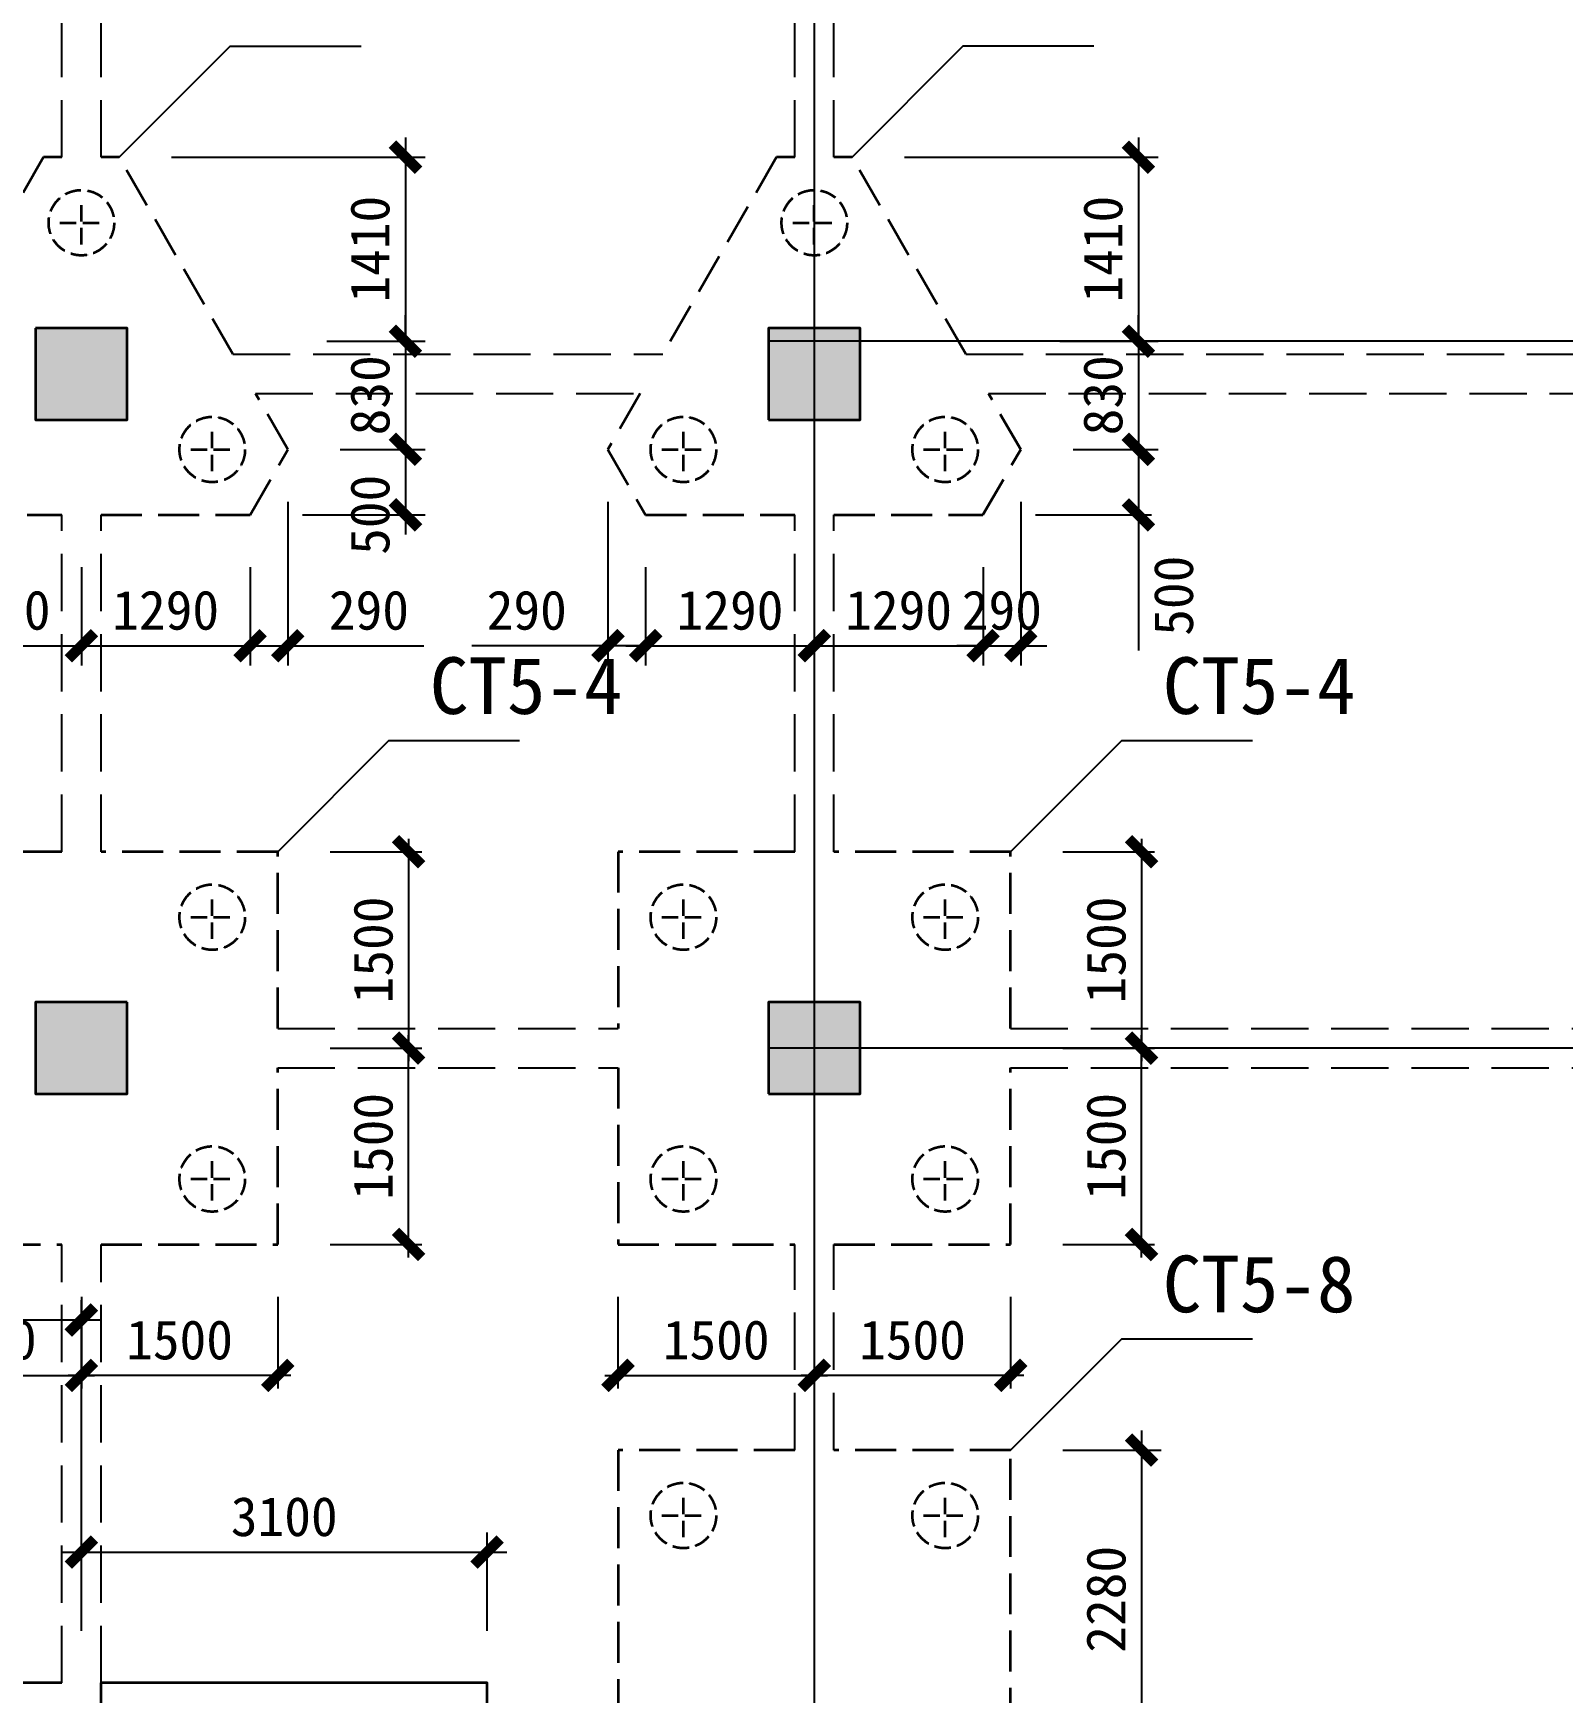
# Model space of a CAD drawing. Header units: millimetres. Extents: x -8252 to 341964, y -299084 to 206355.
# Drawn here: x 185065 to 196752, y 32291 to 44969 of the extents above; entities that cross this region are included whole.
import ezdxf

# ---------------------------------------------------------------- set-up
doc = ezdxf.new("R2010")
doc.units = ezdxf.units.MM
doc.header["$LTSCALE"] = 500
doc.header["$PDMODE"] = 2
doc.header["$PDSIZE"] = 200
doc.linetypes.add('DASH', pattern=[0.35, 0.25, -0.1])
doc.linetypes.add('DASHDOT', pattern=[25.4, 12.7, -6.35, 0, -6.35])
for name, color, linetype in [('dim____', 70, 'Continuous'), ('DOTE', 20, 'DASHDOT'), ('txt', 7, 'Continuous')]:
    doc.layers.add(name, color=color, linetype=linetype)
for name, color, linetype, lineweight in [('fb', 7, 'Continuous', 35), ('kz', 50, 'Continuous', 25), ('s117', 4, 'Continuous', 25), ('s121', 2, 'Continuous', 35), ('zkz', 200, 'Continuous', 35)]:
    doc.layers.add(name, color=color, linetype=linetype, lineweight=lineweight)
doc.styles.add('宋体', font='')
doc.styles.get('宋体').set_extended_font_data('宋体')
doc.dimstyles.new('ISO-25', dxfattribs={"dimtxt": 2.5, "dimasz": 2.5, "dimexe": 1.25, "dimexo": 0.625, "dimtad": 1, "dimtxsty": 'Standard', "dimcen": 2.5, "dimadec": 0, "dimazin": 0, "dimtfac": 1, "dimtmove": 0, "dimatfit": 3, "dimfxl": 1, "dimarcsym": 0})

# ---------------------------------------------------------------- blocks, each defined once
blk = doc.blocks.new('_ArchTick')
at = {"color": 0, "linetype": 'ByBlock', "const_width": 0.4}
blk.add_lwpolyline([(-0.5, -0.5), (0.5, 0.5)], dxfattribs=at)
blk = doc.blocks.new('*D156')
at = {"layer": 'Defpoints', "color": 0, "transparency": 16777216}
for p in [(186933, 37216), (187933, 37216), (186933, 35716)]:
    blk.add_point(p, dxfattribs=at)
at = {"layer": 'dim____', "color": 0, "lineweight": -2, "transparency": 16777216}
for p, q in [((187933, 35616), (187933, 37316)), ((187333, 37216), (188033, 37216)), ((187333, 35716), (188033, 35716))]:
    blk.add_line(p, q, dxfattribs=at)
at = {"layer": 'dim____', "color": 0, "lineweight": -2, "transparency": 16777216, "xscale": 200, "yscale": 200, "zscale": 200}
for p, rotation in [((187933, 37216), 90), ((187933, 35716), 270)]:
    blk.add_blockref('_ArchTick', p, dxfattribs=dict(at, rotation=rotation))
at = {"layer": 'dim____', "color": 7, "transparency": 16777216, "insert": (187663, 36466), "char_height": 300, "attachment_point": 5, "rotation": 90, "style": '宋体'}
blk.add_mtext('1500', dxfattribs=at)
blk = doc.blocks.new('*D157')
at = {"layer": 'Defpoints', "color": 0, "transparency": 16777216}
for p in [(186933, 38716), (186933, 37216), (187933, 37216)]:
    blk.add_point(p, dxfattribs=at)
at = {"layer": 'dim____', "color": 0, "lineweight": -2, "transparency": 16777216}
for p, q in [((187933, 38816), (187933, 37116)), ((187333, 38716), (188033, 38716)), ((187333, 37216), (188033, 37216))]:
    blk.add_line(p, q, dxfattribs=at)
at = {"layer": 'dim____', "color": 0, "lineweight": -2, "transparency": 16777216, "xscale": 200, "yscale": 200, "zscale": 200}
for p, rotation in [((187933, 38716), 90), ((187933, 37216), 270)]:
    blk.add_blockref('_ArchTick', p, dxfattribs=dict(at, rotation=rotation))
at = {"layer": 'dim____', "color": 7, "transparency": 16777216, "insert": (187663, 37966), "char_height": 300, "attachment_point": 5, "rotation": 90, "style": '宋体'}
blk.add_mtext('1500', dxfattribs=at)
blk = doc.blocks.new('*D158')
at = {"layer": 'Defpoints', "color": 0, "transparency": 16777216}
for p in [(183933, 35716), (185433, 35716), (185433, 34716)]:
    blk.add_point(p, dxfattribs=at)
at = {"layer": 'dim____', "color": 0, "lineweight": -2, "transparency": 16777216}
for p, q in [((183933, 35316), (183933, 34616)), ((185433, 35316), (185433, 34616)), ((183833, 34716), (185533, 34716))]:
    blk.add_line(p, q, dxfattribs=at)
at = {"layer": 'dim____', "color": 0, "lineweight": -2, "transparency": 16777216, "xscale": 200, "yscale": 200, "zscale": 200, "rotation": 180}
blk.add_blockref('_ArchTick', (183933, 34716), dxfattribs=at)
at = {"layer": 'dim____', "color": 0, "lineweight": -2, "transparency": 16777216, "xscale": 200, "yscale": 200, "zscale": 200}
blk.add_blockref('_ArchTick', (185433, 34716), dxfattribs=at)
at = {"layer": 'dim____', "color": 7, "transparency": 16777216, "insert": (184683, 34986), "char_height": 300, "attachment_point": 5, "style": '宋体'}
blk.add_mtext('1500', dxfattribs=at)
blk = doc.blocks.new('*D159')
at = {"layer": 'Defpoints', "color": 0, "transparency": 16777216}
for p in [(185433, 35716), (186933, 35716), (185433, 34716)]:
    blk.add_point(p, dxfattribs=at)
at = {"layer": 'dim____', "color": 0, "lineweight": -2, "transparency": 16777216}
for p, q in [((185433, 35316), (185433, 34616)), ((186933, 35316), (186933, 34616)), ((187033, 34716), (185333, 34716))]:
    blk.add_line(p, q, dxfattribs=at)
at = {"layer": 'dim____', "color": 0, "lineweight": -2, "transparency": 16777216, "xscale": 200, "yscale": 200, "zscale": 200, "rotation": 180}
blk.add_blockref('_ArchTick', (185433, 34716), dxfattribs=at)
at = {"layer": 'dim____', "color": 0, "lineweight": -2, "transparency": 16777216, "xscale": 200, "yscale": 200, "zscale": 200}
blk.add_blockref('_ArchTick', (186933, 34716), dxfattribs=at)
at = {"layer": 'dim____', "color": 7, "transparency": 16777216, "insert": (186183, 34986), "char_height": 300, "attachment_point": 5, "style": '宋体'}
blk.add_mtext('1500', dxfattribs=at)
blk = doc.blocks.new('*D168')
at = {"layer": 'Defpoints', "color": 0, "transparency": 16777216}
for p in [(192533, 37216), (193533, 37216), (192533, 35716)]:
    blk.add_point(p, dxfattribs=at)
at = {"layer": 'dim____', "color": 0, "lineweight": -2, "transparency": 16777216}
for p, q in [((193533, 35616), (193533, 37316)), ((192933, 37216), (193633, 37216)), ((192933, 35716), (193633, 35716))]:
    blk.add_line(p, q, dxfattribs=at)
at = {"layer": 'dim____', "color": 0, "lineweight": -2, "transparency": 16777216, "xscale": 200, "yscale": 200, "zscale": 200}
for p, rotation in [((193533, 37216), 90), ((193533, 35716), 270)]:
    blk.add_blockref('_ArchTick', p, dxfattribs=dict(at, rotation=rotation))
at = {"layer": 'dim____', "color": 7, "transparency": 16777216, "insert": (193263, 36466), "char_height": 300, "attachment_point": 5, "rotation": 90, "style": '宋体'}
blk.add_mtext('1500', dxfattribs=at)
blk = doc.blocks.new('*D169')
at = {"layer": 'Defpoints', "color": 0, "transparency": 16777216}
for p in [(192533, 38716), (192533, 37216), (193533, 37216)]:
    blk.add_point(p, dxfattribs=at)
at = {"layer": 'dim____', "color": 0, "lineweight": -2, "transparency": 16777216}
for p, q in [((193533, 38816), (193533, 37116)), ((192933, 38716), (193633, 38716)), ((192933, 37216), (193633, 37216))]:
    blk.add_line(p, q, dxfattribs=at)
at = {"layer": 'dim____', "color": 0, "lineweight": -2, "transparency": 16777216, "xscale": 200, "yscale": 200, "zscale": 200}
for p, rotation in [((193533, 38716), 90), ((193533, 37216), 270)]:
    blk.add_blockref('_ArchTick', p, dxfattribs=dict(at, rotation=rotation))
at = {"layer": 'dim____', "color": 7, "transparency": 16777216, "insert": (193263, 37966), "char_height": 300, "attachment_point": 5, "rotation": 90, "style": '宋体'}
blk.add_mtext('1500', dxfattribs=at)
blk = doc.blocks.new('*D170')
at = {"layer": 'Defpoints', "color": 0, "transparency": 16777216}
for p in [(189533, 35716), (191033, 35716), (191033, 34716)]:
    blk.add_point(p, dxfattribs=at)
at = {"layer": 'dim____', "color": 0, "lineweight": -2, "transparency": 16777216}
for p, q in [((189533, 35316), (189533, 34616)), ((191033, 35316), (191033, 34616)), ((189433, 34716), (191133, 34716))]:
    blk.add_line(p, q, dxfattribs=at)
at = {"layer": 'dim____', "color": 0, "lineweight": -2, "transparency": 16777216, "xscale": 200, "yscale": 200, "zscale": 200, "rotation": 180}
blk.add_blockref('_ArchTick', (189533, 34716), dxfattribs=at)
at = {"layer": 'dim____', "color": 0, "lineweight": -2, "transparency": 16777216, "xscale": 200, "yscale": 200, "zscale": 200}
blk.add_blockref('_ArchTick', (191033, 34716), dxfattribs=at)
at = {"layer": 'dim____', "color": 7, "transparency": 16777216, "insert": (190283, 34986), "char_height": 300, "attachment_point": 5, "style": '宋体'}
blk.add_mtext('1500', dxfattribs=at)
blk = doc.blocks.new('*D171')
at = {"layer": 'Defpoints', "color": 0, "transparency": 16777216}
for p in [(191033, 35716), (192533, 35716), (191033, 34716)]:
    blk.add_point(p, dxfattribs=at)
at = {"layer": 'dim____', "color": 0, "lineweight": -2, "transparency": 16777216}
for p, q in [((191033, 35316), (191033, 34616)), ((192533, 35316), (192533, 34616)), ((192633, 34716), (190933, 34716))]:
    blk.add_line(p, q, dxfattribs=at)
at = {"layer": 'dim____', "color": 0, "lineweight": -2, "transparency": 16777216, "xscale": 200, "yscale": 200, "zscale": 200, "rotation": 180}
blk.add_blockref('_ArchTick', (191033, 34716), dxfattribs=at)
at = {"layer": 'dim____', "color": 0, "lineweight": -2, "transparency": 16777216, "xscale": 200, "yscale": 200, "zscale": 200}
blk.add_blockref('_ArchTick', (192533, 34716), dxfattribs=at)
at = {"layer": 'dim____', "color": 7, "transparency": 16777216, "insert": (191783, 34986), "char_height": 300, "attachment_point": 5, "style": '宋体'}
blk.add_mtext('1500', dxfattribs=at)
blk = doc.blocks.new('*D427')
at = {"layer": 'Defpoints', "color": 0, "transparency": 16777216}
for p in [(189456, 41790), (189744, 41290), (189744, 40290)]:
    blk.add_point(p, dxfattribs=at)
at = {"layer": 'dim____', "color": 0, "lineweight": -2, "transparency": 16777216}
for p, q in [((189456, 41390), (189456, 40140)), ((189744, 40890), (189744, 40140)), ((189456, 40290), (188416, 40290)), ((189744, 40290), (189306, 40290))]:
    blk.add_line(p, q, dxfattribs=at)
at = {"layer": 'dim____', "color": 0, "lineweight": -2, "transparency": 16777216, "xscale": 200, "yscale": 200, "zscale": 200, "rotation": 180}
blk.add_blockref('_ArchTick', (189456, 40290), dxfattribs=at)
at = {"layer": 'dim____', "color": 0, "lineweight": -2, "transparency": 16777216, "xscale": 200, "yscale": 200, "zscale": 200}
blk.add_blockref('_ArchTick', (189744, 40290), dxfattribs=at)
at = {"layer": 'dim____', "color": 7, "transparency": 16777216, "insert": (188836, 40560), "char_height": 300, "attachment_point": 5, "style": '宋体'}
blk.add_mtext('290', dxfattribs=at)
blk = doc.blocks.new('*D428')
at = {"layer": 'Defpoints', "color": 0, "transparency": 16777216}
for p in [(189744, 41290), (191033, 41290), (191033, 40290)]:
    blk.add_point(p, dxfattribs=at)
at = {"layer": 'dim____', "color": 0, "lineweight": -2, "transparency": 16777216}
for p, q in [((189744, 40890), (189744, 40140)), ((191033, 40890), (191033, 40140)), ((189594, 40290), (191183, 40290))]:
    blk.add_line(p, q, dxfattribs=at)
at = {"layer": 'dim____', "color": 0, "lineweight": -2, "transparency": 16777216, "xscale": 200, "yscale": 200, "zscale": 200, "rotation": 180}
blk.add_blockref('_ArchTick', (189744, 40290), dxfattribs=at)
at = {"layer": 'dim____', "color": 0, "lineweight": -2, "transparency": 16777216, "xscale": 200, "yscale": 200, "zscale": 200}
blk.add_blockref('_ArchTick', (191033, 40290), dxfattribs=at)
at = {"layer": 'dim____', "color": 7, "transparency": 16777216, "insert": (190389, 40560), "char_height": 300, "attachment_point": 5, "style": '宋体'}
blk.add_mtext('1290', dxfattribs=at)
blk = doc.blocks.new('*D429')
at = {"layer": 'Defpoints', "color": 0, "transparency": 16777216}
for p in [(191033, 41290), (192322, 41290), (192322, 40290)]:
    blk.add_point(p, dxfattribs=at)
at = {"layer": 'dim____', "color": 0, "lineweight": -2, "transparency": 16777216}
for p, q in [((191033, 40890), (191033, 40140)), ((192322, 40890), (192322, 40140)), ((190883, 40290), (192472, 40290))]:
    blk.add_line(p, q, dxfattribs=at)
at = {"layer": 'dim____', "color": 0, "lineweight": -2, "transparency": 16777216, "xscale": 200, "yscale": 200, "zscale": 200, "rotation": 180}
blk.add_blockref('_ArchTick', (191033, 40290), dxfattribs=at)
at = {"layer": 'dim____', "color": 0, "lineweight": -2, "transparency": 16777216, "xscale": 200, "yscale": 200, "zscale": 200}
blk.add_blockref('_ArchTick', (192322, 40290), dxfattribs=at)
at = {"layer": 'dim____', "color": 7, "transparency": 16777216, "insert": (191677, 40560), "char_height": 300, "attachment_point": 5, "style": '宋体'}
blk.add_mtext('1290', dxfattribs=at)
blk = doc.blocks.new('*D430')
at = {"layer": 'Defpoints', "color": 0, "transparency": 16777216}
for p in [(192610, 41790), (192322, 41290), (192610, 40290)]:
    blk.add_point(p, dxfattribs=at)
at = {"layer": 'dim____', "color": 0, "lineweight": -2, "transparency": 16777216}
for p, q in [((192610, 41390), (192610, 40140)), ((192322, 40890), (192322, 40140)), ((192322, 40290), (192122, 40290)), ((192322, 40290), (192610, 40290)), ((192610, 40290), (192810, 40290))]:
    blk.add_line(p, q, dxfattribs=at)
at = {"layer": 'dim____', "color": 0, "lineweight": -2, "transparency": 16777216, "xscale": 200, "yscale": 200, "zscale": 200}
blk.add_blockref('_ArchTick', (192322, 40290), dxfattribs=at)
at = {"layer": 'dim____', "color": 0, "lineweight": -2, "transparency": 16777216, "xscale": 200, "yscale": 200, "zscale": 200, "rotation": 180}
blk.add_blockref('_ArchTick', (192610, 40290), dxfattribs=at)
at = {"layer": 'dim____', "color": 7, "transparency": 16777216, "insert": (192466, 40560), "char_height": 300, "attachment_point": 5, "style": '宋体'}
blk.add_mtext('290', dxfattribs=at)
blk = doc.blocks.new('*D431')
at = {"layer": 'Defpoints', "color": 0, "transparency": 16777216}
for p in [(191322, 44022), (192509, 42616), (193509, 42616)]:
    blk.add_point(p, dxfattribs=at)
at = {"layer": 'dim____', "color": 0, "lineweight": -2, "transparency": 16777216}
for p, q in [((193509, 44172), (193509, 42466)), ((191722, 44022), (193659, 44022)), ((192909, 42616), (193659, 42616))]:
    blk.add_line(p, q, dxfattribs=at)
at = {"layer": 'dim____', "color": 0, "lineweight": -2, "transparency": 16777216, "xscale": 200, "yscale": 200, "zscale": 200}
for p, rotation in [((193509, 44022), 90), ((193509, 42616), 270)]:
    blk.add_blockref('_ArchTick', p, dxfattribs=dict(at, rotation=rotation))
at = {"layer": 'dim____', "color": 7, "transparency": 16777216, "insert": (193239, 43319), "char_height": 300, "attachment_point": 5, "rotation": 90, "style": '宋体'}
blk.add_mtext('1410', dxfattribs=at)
blk = doc.blocks.new('*D432')
at = {"layer": 'Defpoints', "color": 0, "transparency": 16777216}
for p in [(192509, 42616), (192610, 41790), (193509, 41790)]:
    blk.add_point(p, dxfattribs=at)
at = {"layer": 'dim____', "color": 0, "lineweight": -2, "transparency": 16777216}
for p, q in [((193509, 42616), (193509, 42816)), ((192909, 42616), (193659, 42616)), ((193509, 42616), (193509, 41790)), ((193010, 41790), (193659, 41790)), ((193509, 41790), (193509, 41590))]:
    blk.add_line(p, q, dxfattribs=at)
at = {"layer": 'dim____', "color": 0, "lineweight": -2, "transparency": 16777216, "xscale": 200, "yscale": 200, "zscale": 200}
for p, rotation in [((193509, 42616), 270), ((193509, 41790), 90)]:
    blk.add_blockref('_ArchTick', p, dxfattribs=dict(at, rotation=rotation))
at = {"layer": 'dim____', "color": 7, "transparency": 16777216, "insert": (193239, 42203), "char_height": 300, "attachment_point": 5, "rotation": 90, "style": '宋体'}
blk.add_mtext('830', dxfattribs=at)
blk = doc.blocks.new('*D433')
at = {"layer": 'Defpoints', "color": 0, "transparency": 16777216}
for p in [(192610, 41790), (192322, 41290), (193509, 41290)]:
    blk.add_point(p, dxfattribs=at)
at = {"layer": 'dim____', "color": 0, "lineweight": -2, "transparency": 16777216}
for p, q in [((193509, 41890), (193509, 41290)), ((193010, 41790), (193609, 41790)), ((192722, 41290), (193609, 41290)), ((193509, 41290), (193509, 40253))]:
    blk.add_line(p, q, dxfattribs=at)
at = {"layer": 'dim____', "color": 0, "lineweight": -2, "transparency": 16777216, "xscale": 200, "yscale": 200, "zscale": 200}
for p, rotation in [((193509, 41790), 90), ((193509, 41290), 270)]:
    blk.add_blockref('_ArchTick', p, dxfattribs=dict(at, rotation=rotation))
at = {"layer": 'dim____', "color": 7, "transparency": 16777216, "insert": (193779, 40672), "char_height": 300, "attachment_point": 5, "rotation": 90, "style": '宋体'}
blk.add_mtext('500', dxfattribs=at)
blk = doc.blocks.new('*D435')
at = {"layer": 'Defpoints', "color": 0, "transparency": 16777216}
for p in [(184144, 41290), (185433, 41290), (185433, 40290)]:
    blk.add_point(p, dxfattribs=at)
at = {"layer": 'dim____', "color": 0, "lineweight": -2, "transparency": 16777216}
for p, q in [((184144, 40890), (184144, 40140)), ((185433, 40890), (185433, 40140)), ((183994, 40290), (185583, 40290))]:
    blk.add_line(p, q, dxfattribs=at)
at = {"layer": 'dim____', "color": 0, "lineweight": -2, "transparency": 16777216, "xscale": 200, "yscale": 200, "zscale": 200, "rotation": 180}
blk.add_blockref('_ArchTick', (184144, 40290), dxfattribs=at)
at = {"layer": 'dim____', "color": 0, "lineweight": -2, "transparency": 16777216, "xscale": 200, "yscale": 200, "zscale": 200}
blk.add_blockref('_ArchTick', (185433, 40290), dxfattribs=at)
at = {"layer": 'dim____', "color": 7, "transparency": 16777216, "insert": (184789, 40560), "char_height": 300, "attachment_point": 5, "style": '宋体'}
blk.add_mtext('1290', dxfattribs=at)
blk = doc.blocks.new('*D436')
at = {"layer": 'Defpoints', "color": 0, "transparency": 16777216}
for p in [(185433, 41290), (186722, 41290), (186722, 40290)]:
    blk.add_point(p, dxfattribs=at)
at = {"layer": 'dim____', "color": 0, "lineweight": -2, "transparency": 16777216}
for p, q in [((185433, 40890), (185433, 40140)), ((186722, 40890), (186722, 40140)), ((185283, 40290), (186872, 40290))]:
    blk.add_line(p, q, dxfattribs=at)
at = {"layer": 'dim____', "color": 0, "lineweight": -2, "transparency": 16777216, "xscale": 200, "yscale": 200, "zscale": 200, "rotation": 180}
blk.add_blockref('_ArchTick', (185433, 40290), dxfattribs=at)
at = {"layer": 'dim____', "color": 0, "lineweight": -2, "transparency": 16777216, "xscale": 200, "yscale": 200, "zscale": 200}
blk.add_blockref('_ArchTick', (186722, 40290), dxfattribs=at)
at = {"layer": 'dim____', "color": 7, "transparency": 16777216, "insert": (186077, 40560), "char_height": 300, "attachment_point": 5, "style": '宋体'}
blk.add_mtext('1290', dxfattribs=at)
blk = doc.blocks.new('*D437')
at = {"layer": 'Defpoints', "color": 0, "transparency": 16777216}
for p in [(187010, 41790), (186722, 41290), (187010, 40290)]:
    blk.add_point(p, dxfattribs=at)
at = {"layer": 'dim____', "color": 0, "lineweight": -2, "transparency": 16777216}
for p, q in [((187010, 41390), (187010, 40140)), ((186722, 40890), (186722, 40140)), ((186572, 40290), (187010, 40290)), ((187010, 40290), (188050, 40290))]:
    blk.add_line(p, q, dxfattribs=at)
at = {"layer": 'dim____', "color": 0, "lineweight": -2, "transparency": 16777216, "xscale": 200, "yscale": 200, "zscale": 200, "rotation": 180}
blk.add_blockref('_ArchTick', (186722, 40290), dxfattribs=at)
at = {"layer": 'dim____', "color": 0, "lineweight": -2, "transparency": 16777216, "xscale": 200, "yscale": 200, "zscale": 200}
blk.add_blockref('_ArchTick', (187010, 40290), dxfattribs=at)
at = {"layer": 'dim____', "color": 7, "transparency": 16777216, "insert": (187630, 40560), "char_height": 300, "attachment_point": 5, "style": '宋体'}
blk.add_mtext('290', dxfattribs=at)
blk = doc.blocks.new('*D438')
at = {"layer": 'Defpoints', "color": 0, "transparency": 16777216}
for p in [(185722, 44022), (186909, 42616), (187909, 42616)]:
    blk.add_point(p, dxfattribs=at)
at = {"layer": 'dim____', "color": 0, "lineweight": -2, "transparency": 16777216}
for p, q in [((187909, 44172), (187909, 42466)), ((186122, 44022), (188059, 44022)), ((187309, 42616), (188059, 42616))]:
    blk.add_line(p, q, dxfattribs=at)
at = {"layer": 'dim____', "color": 0, "lineweight": -2, "transparency": 16777216, "xscale": 200, "yscale": 200, "zscale": 200}
for p, rotation in [((187909, 44022), 90), ((187909, 42616), 270)]:
    blk.add_blockref('_ArchTick', p, dxfattribs=dict(at, rotation=rotation))
at = {"layer": 'dim____', "color": 7, "transparency": 16777216, "insert": (187639, 43319), "char_height": 300, "attachment_point": 5, "rotation": 90, "style": '宋体'}
blk.add_mtext('1410', dxfattribs=at)
blk = doc.blocks.new('*D439')
at = {"layer": 'Defpoints', "color": 0, "transparency": 16777216}
for p in [(186909, 42616), (187010, 41790), (187909, 41790)]:
    blk.add_point(p, dxfattribs=at)
at = {"layer": 'dim____', "color": 0, "lineweight": -2, "transparency": 16777216}
for p, q in [((187909, 42616), (187909, 42816)), ((187309, 42616), (188059, 42616)), ((187909, 42616), (187909, 41790)), ((187410, 41790), (188059, 41790)), ((187909, 41790), (187909, 41590))]:
    blk.add_line(p, q, dxfattribs=at)
at = {"layer": 'dim____', "color": 0, "lineweight": -2, "transparency": 16777216, "xscale": 200, "yscale": 200, "zscale": 200}
for p, rotation in [((187909, 42616), 270), ((187909, 41790), 90)]:
    blk.add_blockref('_ArchTick', p, dxfattribs=dict(at, rotation=rotation))
at = {"layer": 'dim____', "color": 7, "transparency": 16777216, "insert": (187639, 42203), "char_height": 300, "attachment_point": 5, "rotation": 90, "style": '宋体'}
blk.add_mtext('830', dxfattribs=at)
blk = doc.blocks.new('*D440')
at = {"layer": 'Defpoints', "color": 0, "transparency": 16777216}
for p in [(187010, 41790), (186722, 41290), (187909, 41290)]:
    blk.add_point(p, dxfattribs=at)
at = {"layer": 'dim____', "color": 0, "lineweight": -2, "transparency": 16777216}
for p, q in [((187909, 41940), (187909, 41140)), ((187410, 41790), (188059, 41790)), ((187122, 41290), (188059, 41290))]:
    blk.add_line(p, q, dxfattribs=at)
at = {"layer": 'dim____', "color": 0, "lineweight": -2, "transparency": 16777216, "xscale": 200, "yscale": 200, "zscale": 200}
for p, rotation in [((187909, 41790), 90), ((187909, 41290), 270)]:
    blk.add_blockref('_ArchTick', p, dxfattribs=dict(at, rotation=rotation))
at = {"layer": 'dim____', "color": 7, "transparency": 16777216, "insert": (187639, 41290), "char_height": 300, "attachment_point": 5, "rotation": 90, "style": '宋体'}
blk.add_mtext('500', dxfattribs=at)
blk = doc.blocks.new('*D779')
at = {"layer": 'Defpoints', "color": 0, "transparency": 16777216}
for p in [(185433, 35140), (180933, 34140), (185433, 32366)]:
    blk.add_point(p, dxfattribs=at)
at = {"layer": 'dim____', "color": 0, "lineweight": -2, "transparency": 16777216}
for p, q in [((180933, 34540), (180933, 35290)), ((185433, 32766), (185433, 35290)), ((180783, 35140), (185583, 35140))]:
    blk.add_line(p, q, dxfattribs=at)
at = {"layer": 'dim____', "color": 0, "lineweight": -2, "transparency": 16777216, "xscale": 200, "yscale": 200, "zscale": 200, "rotation": 180}
blk.add_blockref('_ArchTick', (180933, 35140), dxfattribs=at)
at = {"layer": 'dim____', "color": 0, "lineweight": -2, "transparency": 16777216, "xscale": 200, "yscale": 200, "zscale": 200}
blk.add_blockref('_ArchTick', (185433, 35140), dxfattribs=at)
at = {"layer": 'dim____', "color": 7, "transparency": 16777216, "insert": (183183, 35410), "char_height": 300, "attachment_point": 5, "style": '宋体'}
blk.add_mtext('4500', dxfattribs=at)
blk = doc.blocks.new('*D780')
at = {"layer": 'Defpoints', "color": 0, "transparency": 16777216}
for p in [(188533, 33366), (185433, 32366), (188533, 32366)]:
    blk.add_point(p, dxfattribs=at)
at = {"layer": 'dim____', "color": 0, "lineweight": -2, "transparency": 16777216}
for p, q in [((185433, 32766), (185433, 33516)), ((188533, 32766), (188533, 33516)), ((185283, 33366), (188683, 33366))]:
    blk.add_line(p, q, dxfattribs=at)
at = {"layer": 'dim____', "color": 0, "lineweight": -2, "transparency": 16777216, "xscale": 200, "yscale": 200, "zscale": 200, "rotation": 180}
blk.add_blockref('_ArchTick', (185433, 33366), dxfattribs=at)
at = {"layer": 'dim____', "color": 0, "lineweight": -2, "transparency": 16777216, "xscale": 200, "yscale": 200, "zscale": 200}
blk.add_blockref('_ArchTick', (188533, 33366), dxfattribs=at)
at = {"layer": 'dim____', "color": 7, "transparency": 16777216, "insert": (186983, 33636), "char_height": 300, "attachment_point": 5, "style": '宋体'}
blk.add_mtext('3100', dxfattribs=at)
blk = doc.blocks.new('*D787')
at = {"layer": 'Defpoints', "color": 0, "transparency": 16777216}
for p in [(192533, 34146), (192533, 31866), (193533, 31866)]:
    blk.add_point(p, dxfattribs=at)
at = {"layer": 'dim____', "color": 0, "lineweight": -2, "transparency": 16777216}
for p, q in [((193533, 34296), (193533, 31716)), ((192933, 34146), (193683, 34146)), ((192933, 31866), (193683, 31866))]:
    blk.add_line(p, q, dxfattribs=at)
at = {"layer": 'dim____', "color": 0, "lineweight": -2, "transparency": 16777216, "xscale": 200, "yscale": 200, "zscale": 200}
for p, rotation in [((193533, 34146), 90), ((193533, 31866), 270)]:
    blk.add_blockref('_ArchTick', p, dxfattribs=dict(at, rotation=rotation))
at = {"layer": 'dim____', "color": 7, "transparency": 16777216, "insert": (193263, 33006), "char_height": 300, "attachment_point": 5, "rotation": 90, "style": '宋体'}
blk.add_mtext('2280', dxfattribs=at)

msp = doc.modelspace()

# ---------------------------------------------------------------- hatches: boundary and pattern name
at = {"layer": 'kz'}
h = msp.add_hatch(color=52, dxfattribs=at)
h.dxf.hatch_style = 1
h.paths.add_polyline_path([(185083.088, 42716.423), (185083.088, 42016.423), (185783.088, 42016.423), (185783.088, 42716.423)])
h = msp.add_hatch(color=52, dxfattribs=at)
h.dxf.hatch_style = 1
h.paths.add_polyline_path([(190683.088, 42016.423), (191383.088, 42016.423), (191383.088, 42716.423), (190683.088, 42716.423)])
h = msp.add_hatch(color=52, dxfattribs=at)
h.dxf.hatch_style = 1
h.paths.add_polyline_path([(185783.088, 37566.423), (185083.088, 37566.423), (185083.088, 36866.423), (185783.088, 36866.423)])
h = msp.add_hatch(color=52, dxfattribs=at)
h.dxf.hatch_style = 1
h.paths.add_polyline_path([(190683.088, 36866.423), (191383.088, 36866.423), (191383.088, 37566.423), (190683.088, 37566.423)])

# ---------------------------------------------------------------- linework, layer by layer
at = {"layer": 'DOTE', "ltscale": 5}
for p, q in [((191033.088, 59216.423), (191033.088, -2133.577)), ((222433.088, 42616.423), (143483.222, 42616.423)), ((222433.088, 37216.423), (143483.088, 37216.423))]:
    msp.add_line(p, q, dxfattribs=at)
at = {"layer": 'fb'}
msp.add_line((185583.088, 22866.423), (185583.088, 32366.423), dxfattribs=at)
for points in [[(185283.088, 32366.423), (181083.088, 32366.423)], [(188533.088, 32016.423), (188533.088, 32366.423), (185583.088, 32366.423)]]:
    msp.add_lwpolyline(points, dxfattribs=at)
at = {"layer": 'kz', "lineweight": 35}
for points in [[(185083.088, 42716.423), (185083.088, 42016.423), (185783.088, 42016.423), (185783.088, 42716.423)], [(190683.088, 42016.423), (191383.088, 42016.423), (191383.088, 42716.423), (190683.088, 42716.423)], [(185783.088, 37566.423), (185083.088, 37566.423), (185083.088, 36866.423), (185783.088, 36866.423)], [(190683.088, 36866.423), (191383.088, 36866.423), (191383.088, 37566.423), (190683.088, 37566.423)]]:
    msp.add_lwpolyline(points, close=True, dxfattribs=at)
at = {"layer": 's117', "linetype": 'DASH', "ltscale": 3.5}
for p, q in [((185283.088, 44021.123), (185283.088, 49616.423)), ((185583.088, 44021.123), (185583.088, 49616.423)), ((190883.088, 44021.123), (190883.088, 49616.423)), ((191183.088, 44021.123), (191183.088, 49616.423)), ((186590.503, 42516.423), (189875.673, 42516.423)), ((192190.503, 42516.423), (198275.673, 42516.423)), ((186763.708, 42216.423), (189702.468, 42216.423)), ((192363.708, 42216.423), (198102.468, 42216.423)), ((185283.088, 38716.423), (185283.088, 41289.072)), ((185583.088, 38716.423), (185583.088, 41289.072)), ((190883.088, 38716.423), (190883.088, 41289.072)), ((191183.088, 38716.423), (191183.088, 41289.072)), ((186933.088, 37366.423), (189533.088, 37366.423)), ((192533.088, 37366.423), (197933.088, 37366.423)), ((186933.088, 37066.423), (189533.088, 37066.423)), ((192533.088, 37066.423), (197933.088, 37066.423)), ((185283.088, 32366.423), (185283.088, 35716.423)), ((185583.088, 32366.423), (185583.088, 35716.423)), ((190883.088, 34145.892), (190883.088, 35716.423)), ((191183.088, 34145.892), (191183.088, 35716.423))]:
    msp.add_line(p, q, dxfattribs=at)
at = {"layer": 's121', "linetype": 'DASH', "ltscale": 2.5}
for points in [[(185283.088, 44021.123), (185144.412, 44021.123), (184275.673, 42516.423)], [(186590.503, 42516.423), (185721.764, 44021.123), (185583.088, 44021.123)], [(190883.088, 44021.123), (190744.412, 44021.123), (189875.673, 42516.423)], [(192190.503, 42516.423), (191321.764, 44021.123), (191183.088, 44021.123)], [(184102.468, 42216.423), (183855.737, 41789.072), (184144.412, 41289.072), (185283.088, 41289.072)], [(185583.088, 41289.072), (186721.764, 41289.072), (187010.44, 41789.072), (186763.708, 42216.423)], [(189702.468, 42216.423), (189455.737, 41789.072), (189744.412, 41289.072), (190883.088, 41289.072)], [(191183.088, 41289.072), (192321.764, 41289.072), (192610.44, 41789.072), (192363.708, 42216.423)], [(185283.088, 38716.423), (183933.088, 38716.423), (183933.088, 37366.423)], [(186933.088, 37366.423), (186933.088, 38716.423), (185583.088, 38716.423)], [(190883.088, 38716.423), (189533.088, 38716.423), (189533.088, 37366.423)], [(192533.088, 37366.423), (192533.088, 38716.423), (191183.088, 38716.423)], [(183933.088, 37066.423), (183933.088, 35716.423), (185283.088, 35716.423)], [(185583.088, 35716.423), (186933.088, 35716.423), (186933.088, 37066.423)], [(189533.088, 37066.423), (189533.088, 35716.423), (190883.088, 35716.423)], [(191183.088, 35716.423), (192533.088, 35716.423), (192533.088, 37066.423)], [(190883.088, 34145.892), (189533.088, 34145.892), (189533.088, 32016.423)], [(192533.088, 32016.423), (192533.088, 34145.892), (191183.088, 34145.892)]]:
    msp.add_lwpolyline(points, dxfattribs=at)
at = {"layer": 'txt'}
for points in [[(185721.576, 44022.124), (186570.105, 44870.652), (187570.105, 44870.652)], [(191321.389, 44023.124), (192169.917, 44871.653), (193169.917, 44871.653)], [(186933.088, 38716.423), (187781.616, 39564.951), (188781.616, 39564.951)], [(192533.088, 38716.423), (193381.616, 39564.951), (194381.616, 39564.951)], [(192533.088, 34145.892), (193381.616, 34994.42), (194381.616, 34994.42)]]:
    msp.add_lwpolyline(points, dxfattribs=at)
at = {"layer": 'zkz', "linetype": 'DASH'}
for p, q in [((185433.088, 43356.123), (185433.088, 43686.123)), ((191033.088, 43356.123), (191033.088, 43686.123)), ((185268.088, 43521.123), (185598.088, 43521.123)), ((190868.088, 43521.123), (191198.088, 43521.123)), ((186433.088, 41624.072), (186433.088, 41954.072)), ((190033.088, 41624.072), (190033.088, 41954.072)), ((192033.088, 41624.072), (192033.088, 41954.072)), ((186268.088, 41789.072), (186598.088, 41789.072)), ((189868.088, 41789.072), (190198.088, 41789.072)), ((191868.088, 41789.072), (192198.088, 41789.072)), ((186433.088, 38051.423), (186433.088, 38381.423)), ((190033.088, 38051.423), (190033.088, 38381.423)), ((192033.088, 38051.423), (192033.088, 38381.423)), ((186268.088, 38216.423), (186598.088, 38216.423)), ((189868.088, 38216.423), (190198.088, 38216.423)), ((191868.088, 38216.423), (192198.088, 38216.423)), ((186433.088, 36051.423), (186433.088, 36381.423)), ((190033.088, 36051.423), (190033.088, 36381.423)), ((192033.088, 36051.423), (192033.088, 36381.423)), ((186268.088, 36216.423), (186598.088, 36216.423)), ((189868.088, 36216.423), (190198.088, 36216.423)), ((191868.088, 36216.423), (192198.088, 36216.423)), ((190033.088, 33480.892), (190033.088, 33810.892)), ((192033.088, 33480.892), (192033.088, 33810.892)), ((189868.088, 33645.892), (190198.088, 33645.892)), ((191868.088, 33645.892), (192198.088, 33645.892))]:
    msp.add_line(p, q, dxfattribs=at)
for centre in [(185433.088, 43521.123), (191033.088, 43521.123), (186433.088, 41789.072), (190033.088, 41789.072), (192033.088, 41789.072), (186433.088, 38216.423), (190033.088, 38216.423), (192033.088, 38216.423), (186433.088, 36216.423), (190033.088, 36216.423), (192033.088, 36216.423), (190033.088, 33645.892), (192033.088, 33645.892)]:
    msp.add_circle(centre, 250, dxfattribs=at)

# ---------------------------------------------------------------- texts
at = {"layer": 'txt', "char_height": 433, "width": 1000, "attachment_point": 5}
for s, insert in [('CT5-4', (188831.778, 39981.684)), ('CT5-4', (194431.778, 39981.684)), ('CT5-8', (194431.778, 35411.153))]:
    msp.add_mtext(s, dxfattribs=dict(at, insert=insert))

# ---------------------------------------------------------------- dimensions: what is measured, and where the dimension line sits
at = {"layer": 'dim____'}
for base, p1, p2, override, picture, middle in [((187909.012, 42616.423), (185721.576, 44022.124), (186909.012, 42616.423), {"dimtxt": 300, "dimasz": 200, "dimexe": 150, "dimexo": 400, "dimgap": 120, "dimtad": 1, "dimrnd": 10, "dimtxsty": '宋体', "dimblk1": 'ArchTick', "dimblk2": 'ArchTick', "dimsah": 1, "dimdle": 150, "dimclrt": 7, "dimtix": 1, "dimtmove": 0}, '*D438', (187639.012, 43319.273)), ((193509.012, 42616.423), (191321.576, 44022.124), (192509.012, 42616.423), {"dimtxt": 300, "dimasz": 200, "dimexe": 150, "dimexo": 400, "dimgap": 120, "dimtad": 1, "dimrnd": 10, "dimtxsty": '宋体', "dimblk1": 'ArchTick', "dimblk2": 'ArchTick', "dimsah": 1, "dimdle": 150, "dimclrt": 7, "dimtix": 1, "dimtmove": 0}, '*D431', (193239.012, 43319.273)), ((187909.012, 41790.073), (186909.012, 42616.423), (187010.25, 41790.073), {"dimtxt": 300, "dimasz": 200, "dimexe": 150, "dimexo": 400, "dimgap": 120, "dimtad": 1, "dimrnd": 10, "dimtxsty": '宋体', "dimblk1": 'ArchTick', "dimblk2": 'ArchTick', "dimsah": 1, "dimdle": 150, "dimclrt": 7, "dimtix": 1, "dimtmove": 0}, '*D439', (187639.012, 42203.248)), ((193509.012, 41790.073), (192509.012, 42616.423), (192610.25, 41790.073), {"dimtxt": 300, "dimasz": 200, "dimexe": 150, "dimexo": 400, "dimgap": 120, "dimtad": 1, "dimrnd": 10, "dimtxsty": '宋体', "dimblk1": 'ArchTick', "dimblk2": 'ArchTick', "dimsah": 1, "dimdle": 150, "dimclrt": 7, "dimtix": 1, "dimtmove": 0}, '*D432', (193239.012, 42203.248)), ((193509.012, 41290.073), (192610.25, 41790.073), (192321.576, 41290.073), {"dimtxt": 300, "dimasz": 200, "dimexe": 100, "dimexo": 400, "dimgap": 120, "dimtad": 2, "dimrnd": 10, "dimtxsty": '宋体', "dimblk1": 'ArchTick', "dimblk2": 'ArchTick', "dimsah": 1, "dimdle": 100, "dimclrt": 7}, '*D433', (193779.012, 40671.749)), ((193533.088, 31866.423), (192533.088, 34145.892), (192533.088, 31866.423), {"dimtxt": 300, "dimasz": 200, "dimexe": 150, "dimexo": 400, "dimgap": 120, "dimtad": 1, "dimrnd": 10, "dimtxsty": '宋体', "dimblk1": 'ArchTick', "dimblk2": 'ArchTick', "dimsah": 1, "dimdle": 150, "dimclrt": 7, "dimtix": 1, "dimtmove": 0}, '*D787', (193263.088, 33006.158))]:
    dim = msp.add_linear_dim(base=base, p1=p1, p2=p2, angle=90, dimstyle='ISO-25', override=override, dxfattribs=at)
    dim.commit()
    dim.dimension.update_dxf_attribs({"geometry": picture, "text_midpoint": middle})
dim = msp.add_linear_dim(base=(187909.012, 41290.073), p1=(187010.25, 41790.073), p2=(186721.576, 41290.073), angle=90, dimstyle='ISO-25', override={"dimtxt": 300, "dimasz": 200, "dimexe": 150, "dimexo": 400, "dimgap": 120, "dimrnd": 10, "dimtxsty": '宋体', "dimblk1": 'ArchTick', "dimblk2": 'ArchTick', "dimsah": 1, "dimdle": 150, "dimclrt": 7, "dimtix": 1}, dxfattribs=at)
dim.commit()
dim.dimension.update_dxf_attribs({"geometry": '*D440', "text_midpoint": (187909.012, 41290.073), "dimtype": 160})
for base, p1, p2, picture, middle in [((187010.25, 40290.072), (186721.576, 41290.073), (187010.25, 41790.073), '*D437', (187630.25, 40290.072)), ((189744.225, 40290.072), (189455.551, 41790.072), (189744.225, 41290.072), '*D427', (188835.551, 40290.072))]:
    dim = msp.add_linear_dim(base=base, p1=p1, p2=p2, dimstyle='ISO-25', override={"dimtxt": 300, "dimasz": 200, "dimexe": 150, "dimexo": 400, "dimgap": 120, "dimrnd": 10, "dimtxsty": '宋体', "dimblk1": 'ArchTick', "dimblk2": 'ArchTick', "dimsah": 1, "dimdle": 150, "dimclrt": 7, "dimtix": 1}, dxfattribs=at)
    dim.commit()
    dim.dimension.update_dxf_attribs({"geometry": picture, "text_midpoint": middle, "dimtype": 160})
for base, p1, p2, picture, middle in [((192610.25, 40290.072), (192321.576, 41290.073), (192610.25, 41790.073), '*D430', (192465.913, 40560.072)), ((185433.086, 40290.072), (184144.225, 41290.072), (185433.086, 41290.072), '*D435', (184788.655, 40560.072)), ((186721.576, 40290.072), (185433.086, 41290.072), (186721.576, 41290.073), '*D436', (186077.331, 40560.072)), ((191033.086, 40290.072), (189744.225, 41290.072), (191033.086, 41290.072), '*D428', (190388.655, 40560.072)), ((192321.576, 40290.072), (191033.086, 41290.072), (192321.576, 41290.073), '*D429', (191677.331, 40560.072)), ((185433.088, 35140.202), (180933.088, 34140.202), (185433.088, 32366.423), '*D779', (183183.088, 35410.202)), ((188533.088, 33366.423), (185433.088, 32366.423), (188533.088, 32366.423), '*D780', (186983.088, 33636.423))]:
    dim = msp.add_linear_dim(base=base, p1=p1, p2=p2, dimstyle='ISO-25', override={"dimtxt": 300, "dimasz": 200, "dimexe": 150, "dimexo": 400, "dimgap": 120, "dimtad": 1, "dimrnd": 10, "dimtxsty": '宋体', "dimblk1": 'ArchTick', "dimblk2": 'ArchTick', "dimsah": 1, "dimdle": 150, "dimclrt": 7, "dimtix": 1, "dimtmove": 0}, dxfattribs=at)
    dim.commit()
    dim.dimension.update_dxf_attribs({"geometry": picture, "text_midpoint": middle})
for p1, p2, distance, picture, middle in [((186933.088, 38716.423), (186933.088, 37216.423), 1000, '*D157', (187663.088, 37966.423)), ((192533.088, 38716.423), (192533.088, 37216.423), 1000, '*D169', (193263.088, 37966.423)), ((186933.088, 35716.423), (186933.088, 37216.423), -1000, '*D156', (187663.088, 36466.423)), ((192533.088, 35716.423), (192533.088, 37216.423), -1000, '*D168', (193263.088, 36466.423)), ((183933.088, 35716.423), (185433.088, 35716.423), -1000, '*D158', (184683.088, 34986.423)), ((186933.088, 35716.423), (185433.088, 35716.423), 1000, '*D159', (186183.088, 34986.423)), ((189533.088, 35716.423), (191033.088, 35716.423), -1000, '*D170', (190283.088, 34986.423)), ((192533.088, 35716.423), (191033.088, 35716.423), 1000, '*D171', (191783.088, 34986.423))]:
    dim = msp.add_aligned_dim(p1=p1, p2=p2, distance=distance, dimstyle='ISO-25', override={"dimtxt": 300, "dimasz": 200, "dimexe": 100, "dimexo": 400, "dimgap": 120, "dimrnd": 10, "dimtxsty": '宋体', "dimblk1": 'ArchTick', "dimblk2": 'ArchTick', "dimsah": 1, "dimdle": 100, "dimclrt": 7, "dimtix": 1}, dxfattribs=at)
    dim.commit()
    dim.dimension.update_dxf_attribs({"geometry": picture, "text_midpoint": middle})

doc.saveas('drawing.dxf')
